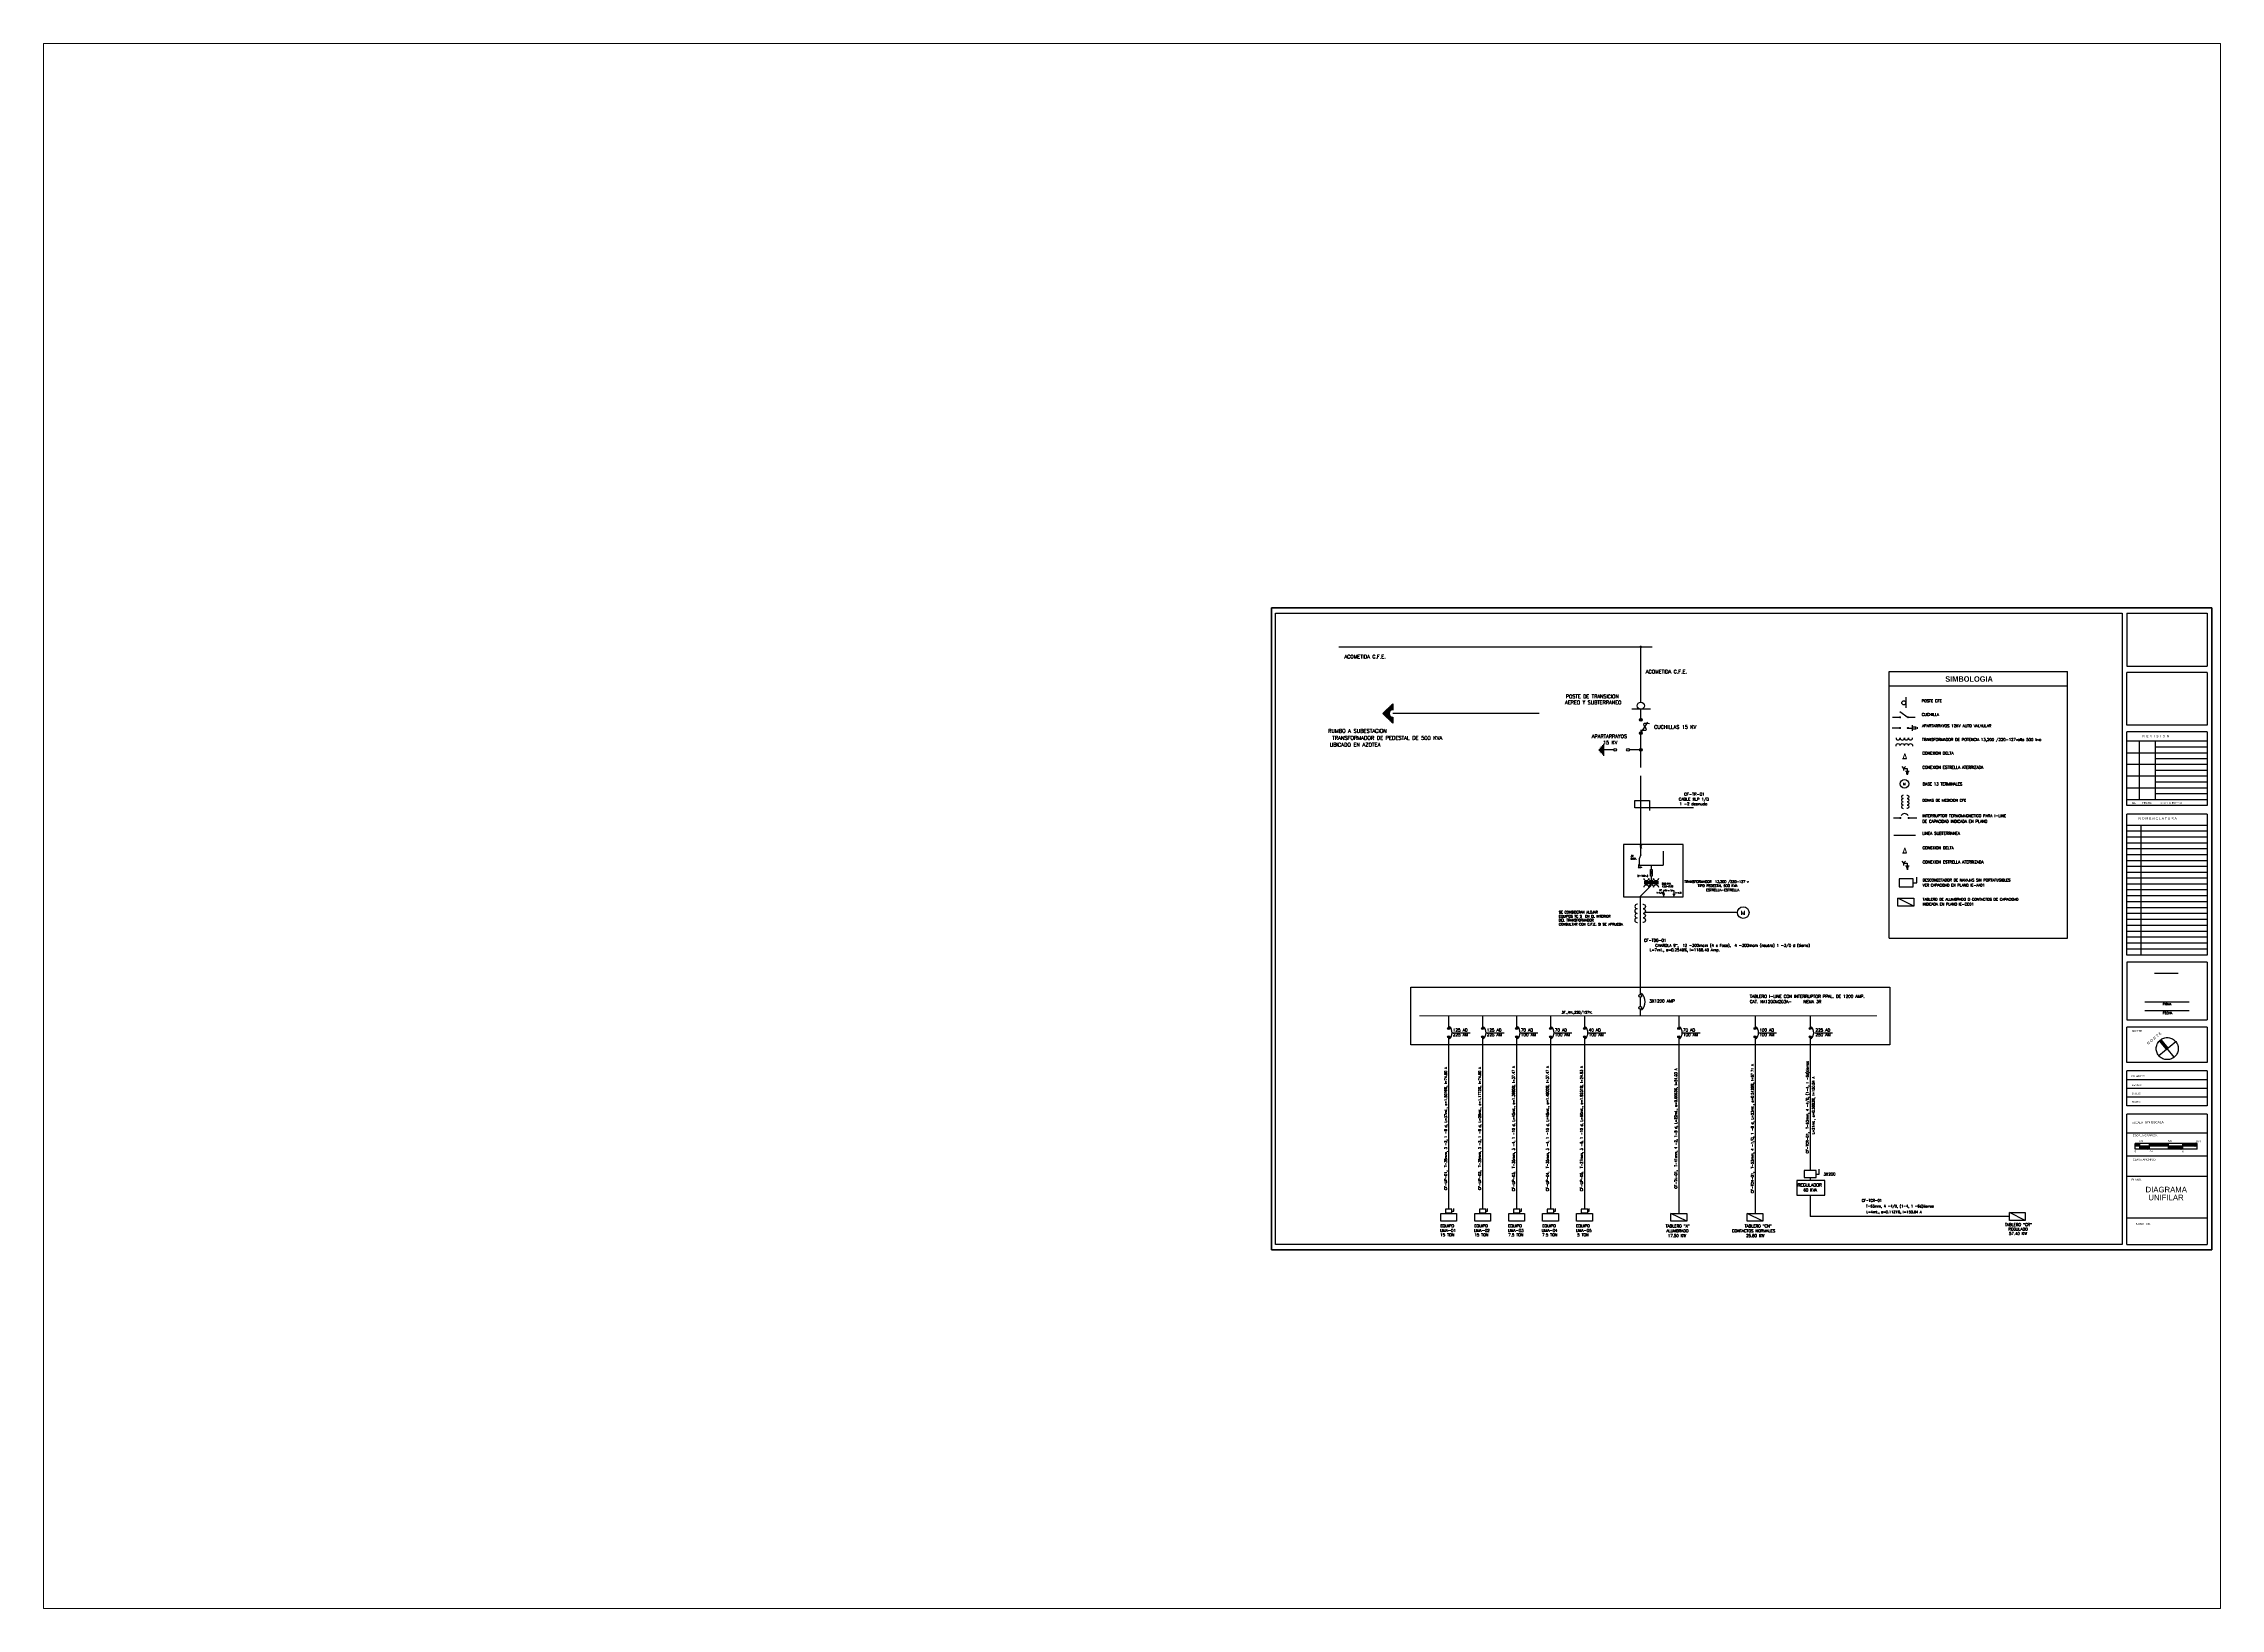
# Paper-space layout 'Layout1' of a CAD drawing. Header units: millimetres. Extents: x 1.1 to 9.94, y 0.79 to 7.14.
# The model-space entities are those that its viewports show. They can reach past a viewport. Long polylines and large blocks are cut down to what shows.
import ezdxf
from ezdxf.enums import TextEntityAlignment as Align

# ---------------------------------------------------------------- set-up
doc = ezdxf.new("R2010")
doc.units = ezdxf.units.MM
doc.header["$LTSCALE"] = 2.5
doc.header["$MEASUREMENT"] = 0
for name, pattern in [('DIVIDE', [31.75, 12.7, -6.35, 0, -6.35, 0, -6.35]), ('HIDDEN', [0.375, 0.25, -0.125]), ('HIDDEN2', [0.1875, 0.125, -0.0625])]:
    doc.linetypes.add(name, pattern=pattern)
doc.layers.get('0').update_dxf_attribs({"linetype": 'CONTINUOUS'})
for name, color, linetype in [('AJUSTES', 4, 'CONTINUOUS'), ('CABLEADO', 4, 'CONTINUOUS'), ('COTAS', 1, 'CONTINUOUS'), ('DIAGRAMA', 7, 'CONTINUOUS'), ('E-ACCE', 1, 'CONTINUOUS'), ('E-DIAG', 4, 'CONTINUOUS'), ('E-TEXDIA', 2, 'CONTINUOUS'), ('electrico', 3, 'CONTINUOUS'), ('TEX-INGLES', 5, 'CONTINUOUS'), ('TEXTO', 3, 'CONTINUOUS'), ('TEXTO EN INGLES', 1, 'CONTINUOUS'), ('TEXTO ESPAÑOL', 5, 'CONTINUOUS'), ('TRAYECTORIA', 7, 'CONTINUOUS')]:
    doc.layers.add(name, color=color, linetype=linetype)
doc.styles.add('A2', font='romans.shx', dxfattribs={"height": 200})
doc.styles.add('chicas', font='swissl.ttf', dxfattribs={"height": 0.085})
doc.styles.add('GRANDE', font='bold.shx', dxfattribs={"height": 0.005})
doc.styles.add('R100', font='SIMPLEX.shx', dxfattribs={"height": 0.0025})
doc.styles.add('R140', font='SIMPLEX.shx', dxfattribs={"height": 0.0038})
doc.styles.add('R200', font='SIMPLEX.shx', dxfattribs={"height": 0.005})
doc.styles.add('R80', font='SIMPLEX.shx', dxfattribs={"height": 0.002})
doc.styles.add('ROMANS', font='romans.shx', dxfattribs={"width": 0.8})
doc.styles.add('SOTREMI-1', font='romans.shx', dxfattribs={"height": 0.002})

# ---------------------------------------------------------------- blocks, each defined once
blk = doc.blocks.new('02D')
at = {"layer": 'E-ACCE'}
for centre in [(0, 0), (0, -0.006)]:
    blk.add_circle(centre, 0.00075, dxfattribs=at)
blk.add_arc((-0.0035, -0.003), 0.006, 314.5858, 45.4142, dxfattribs=at)
blk = doc.blocks.new('*U4')
at = {"layer": 'DIAGRAMA', "color": 6, "linetype": 'Continuous'}
for points in [[(-0.09, 0), (-0.08, -0.03), (-0.08, 0.03)], [(-0.08, 0.03), (-0.07, -0.05), (-0.07, 0.05)], [(-0.07, -0.05), (-0.08, 0.03), (-0.08, -0.03)], [(-0.07, 0.05), (-0.05, -0.07), (-0.05, 0.07)], [(-0.05, -0.07), (-0.07, 0.05), (-0.07, -0.05)], [(-0.05, 0.07), (-0.03, -0.08), (-0.03, 0.08)], [(-0.03, -0.08), (-0.05, 0.07), (-0.05, -0.07)], [(-0.03, 0.08), (0, -0.09), (0, 0.09)], [(0, -0.09), (-0.03, 0.08), (-0.03, -0.08)], [(0.03, -0.08), (0, 0.09), (0, -0.09)], [(0, 0.09), (0.03, -0.08), (0.03, 0.08)], [(0.05, -0.07), (0.03, 0.08), (0.03, -0.08)], [(0.03, 0.08), (0.05, -0.07), (0.05, 0.07)], [(0.07, -0.05), (0.05, 0.07), (0.05, -0.07)], [(0.05, 0.07), (0.07, -0.05), (0.07, 0.05)], [(0.08, -0.03), (0.07, 0.05), (0.07, -0.05)], [(0.07, 0.05), (0.08, -0.03), (0.08, 0.03)], [(0.09, 0), (0.08, 0.03), (0.08, -0.03)]]:
    blk.add_solid(points, dxfattribs=at)

msp = doc.modelspace()

# ---------------------------------------------------------------- hatches: boundary and pattern name
at = {"extrusion": (1.13462e-06, 6.57017e-07, 1)}
h = msp.add_hatch(dxfattribs=at)
h.set_pattern_fill('ANSI31', scale=0.084342, angle=39.083, style=0)
h.set_pattern_definition([(84.08302, (2424.757697, -1034.592624), (-0.0104865614, 0.0010868218), [])])
h.paths.add_polyline_path([(2452.14, -889.43), (2452.23, -889.37), (2451.87, -888.93, 0.047089), (2451.79, -888.99)])
h = msp.add_hatch()
h.set_pattern_fill('ANSI31', scale=0.153475, style=0)
h.set_pattern_definition([(45, (2311.190441, -876.6838), (-0.013565428, 0.013565428), [])])
h.paths.add_polyline_path([(2450.53, -894.44), (2450.77, -894.44), (2450.77, -894.29), (2450.53, -894.29)])
h = msp.add_hatch()
h.set_pattern_fill('ANSI31', scale=0.153475, style=0)
h.set_pattern_definition([(45, (2241.410278, -1007.07836), (-0.013565428, 0.013565428), [])])
h.paths.add_polyline_path([(2450.77, -894.44), (2450.77, -894.59), (2451.26, -894.59), (2451.26, -894.44)])
h.paths.add_polyline_path([(2451.26, -894.29), (2451.26, -894.44), (2452.25, -894.44), (2452.25, -894.29)])
h.paths.add_polyline_path([(2452.98, -894.59), (2452.98, -894.44), (2452.25, -894.44), (2452.25, -894.59)])
h.paths.add_polyline_path([(2453.72, -894.44), (2453.72, -894.29), (2452.98, -894.29), (2452.98, -894.44)])
at = {"layer": 'electrico', "linetype": 'Continuous'}
h = msp.add_hatch(dxfattribs=at)
h.set_pattern_fill('ANSI31', scale=0.35, angle=45, style=0)
h.set_pattern_definition([(90, (-7.208013, 2.73198), (-0.04375, 7e-18), [])])
h.paths.add_polyline_path([(2411.69, -872.1), (2412.19, -872.6), (2412.19, -872.29, -1), (2412.19, -871.92), (2412.19, -871.6)])

# ---------------------------------------------------------------- linework, layer by layer
at = {"color": 251, "linetype": 'Continuous', "lineweight": 35, "ltscale": 0.1}
for p, q in [((2454.48, -866.64), (2405.93, -866.64)), ((2405.93, -899.79), (2405.93, -866.64)), ((2454.48, -866.64), (2454.48, -899.79)), ((2405.93, -899.79), (2454.48, -899.79))]:
    msp.add_line(p, q, dxfattribs=at)
at = {"color": 12, "linetype": 'Continuous'}
for p, q in [((2406.14, -899.51), (2406.14, -866.92)), ((2406.14, -866.92), (2449.85, -866.92)), ((2449.85, -866.92), (2449.85, -899.51)), ((2449.85, -899.51), (2406.14, -899.51))]:
    msp.add_line(p, q, dxfattribs=at)
at = {"color": 1}
for p, q in [((2450.1, -866.92), (2450.1, -869.66)), ((2450.1, -866.92), (2454.25, -866.92)), ((2454.25, -866.92), (2454.25, -869.66)), ((2450.1, -869.66), (2454.25, -869.66)), ((2450.1, -899.51), (2454.25, -899.51))]:
    msp.add_line(p, q, dxfattribs=at)
at = {"color": 1, "linetype": 'Continuous'}
for p, q in [((2454.25, -869.99), (2450.1, -869.99)), ((2450.1, -872.7), (2450.1, -869.99)), ((2454.25, -869.99), (2454.25, -872.7)), ((2454.25, -872.7), (2450.1, -872.7)), ((2450.1, -876.85), (2450.1, -873.04)), ((2454.25, -873.04), (2450.1, -873.04)), ((2454.25, -873.04), (2454.25, -876.85)), ((2454.25, -876.85), (2450.1, -876.85)), ((2450.1, -884.57), (2450.1, -877.29)), ((2454.25, -877.29), (2450.1, -877.29)), ((2450.1, -878.29), (2450.1, -877.81)), ((2454.25, -877.29), (2454.25, -884.57)), ((2454.25, -877.81), (2454.25, -878.29)), ((2454.25, -884.57), (2450.1, -884.57)), ((2450.1, -890.12), (2450.1, -888.3)), ((2454.25, -888.3), (2450.1, -888.3)), ((2454.25, -888.3), (2454.25, -890.12)), ((2454.25, -890.12), (2450.1, -890.12)), ((2454.25, -890.55, 0.45), (2450.1, -890.55, 0.45)), ((2450.1, -892.36), (2450.1, -890.55)), ((2454.25, -890.55, -0.45), (2454.25, -892.36, -0.45)), ((2454.25, -892.36), (2450.1, -892.36)), ((2450.1, -898.16), (2450.1, -892.79)), ((2454.25, -892.79), (2450.1, -892.79)), ((2454.25, -892.79), (2454.25, -898.16)), ((2454.25, -898.16), (2450.1, -898.16)), ((2450.1, -899.51), (2450.1, -898.16)), ((2454.25, -898.16), (2454.25, -899.51))]:
    msp.add_line(p, q, dxfattribs=at)
at = {"color": 7, "linetype": 'Continuous'}
for p, q in [((2454.25, -873.53), (2450.1, -873.53)), ((2454.25, -874.14), (2450.1, -874.14)), ((2450.75, -876.55), (2450.75, -873.53)), ((2451.57, -876.55), (2451.57, -873.53)), ((2454.25, -873.84), (2451.57, -873.84)), ((2454.25, -874.44), (2451.57, -874.44)), ((2454.25, -874.74), (2450.1, -874.74)), ((2454.25, -875.34), (2450.1, -875.34)), ((2454.25, -875.04), (2451.57, -875.04)), ((2454.25, -875.95), (2450.1, -875.95)), ((2454.25, -876.55), (2450.1, -876.55)), ((2454.04, -876.55), (2450.26, -876.55)), ((2454.04, -876.55), (2450.26, -876.55)), ((2454.25, -875.65), (2451.57, -875.65)), ((2454.25, -876.25), (2451.57, -876.25)), ((2454.04, -876.55), (2451.57, -876.55)), ((2454.25, -877.88), (2450.1, -877.88)), ((2454.25, -878.18), (2450.1, -878.18)), ((2454.25, -878.49), (2450.1, -878.49)), ((2454.25, -878.79), (2450.1, -878.79)), ((2450.83, -884.57), (2450.83, -877.88)), ((2454.25, -879.09), (2450.1, -879.09)), ((2454.25, -879.39), (2450.1, -879.39)), ((2454.25, -879.7), (2450.1, -879.7)), ((2454.25, -880), (2450.1, -880)), ((2454.25, -880.3), (2450.1, -880.3)), ((2454.25, -880.6), (2450.1, -880.6)), ((2454.25, -880.91), (2450.1, -880.91)), ((2454.04, -880.3), (2450.26, -880.3)), ((2454.04, -880.6), (2450.26, -880.6)), ((2454.04, -880.91), (2450.26, -880.91)), ((2454.04, -880.91), (2450.26, -880.91)), ((2454.25, -881.21), (2450.1, -881.21)), ((2454.25, -881.52), (2450.1, -881.52)), ((2454.25, -881.82), (2450.1, -881.82)), ((2454.25, -882.13), (2450.1, -882.13)), ((2454.25, -882.43), (2450.1, -882.43)), ((2454.25, -882.74), (2450.1, -882.74)), ((2454.25, -883.04), (2450.1, -883.04)), ((2454.25, -883.35), (2450.1, -883.35)), ((2454.25, -883.65), (2450.1, -883.65)), ((2454.25, -883.96), (2450.1, -883.96)), ((2454.25, -884.27), (2450.1, -884.27)), ((2453.72, -894.29, 0), (2450.53, -894.29)), ((2450.53, -894.59), (2450.53, -894.29)), ((2453.72, -894.44, 0), (2450.53, -894.44)), ((2453.72, -894.59, 0), (2450.53, -894.59)), ((2450.77, -894.59, 0), (2450.77, -894.29, 0)), ((2451.26, -894.59, 0), (2451.26, -894.29, 0)), ((2452.25, -894.59, 0), (2452.25, -894.29, 0)), ((2452.98, -894.59, 0), (2452.98, -894.29, 0)), ((2453.72, -894.59, 0), (2453.72, -894.29, 0))]:
    msp.add_line(p, q, dxfattribs=at)
at = {"color": 7}
for p, q in [((2454.25, -884.93, -0.45), (2450.1, -884.93, -0.45)), ((2451.53, -885.51, -0.45), (2452.75, -885.51, -0.45)), ((2451.03, -886.98, -0.45), (2453.32, -886.98, -0.45)), ((2451.03, -887.44, -0.45), (2453.32, -887.44, -0.45))]:
    msp.add_line(p, q, dxfattribs=at)
for p, q in [((2450.1, -884.93, -0.45), (2450.1, -887.91, -0.45)), ((2454.25, -884.93, -0.45), (2454.25, -887.91, -0.45)), ((2450.1, -887.91, -0.45), (2454.25, -887.91, -0.45))]:
    msp.add_line(p, q)
at = {"color": 1, "linetype": 'DIVIDE', "extrusion": (1.13462e-06, 6.57017e-07, 1)}
for p, q in [((2451.74, -889.76, 0), (2452.63, -889.04, 0)), ((2452.54, -889.84, 0), (2452.18, -889.4, 0))]:
    msp.add_line(p, q, dxfattribs=at)
at = {"color": 1, "extrusion": (1.13462e-06, 6.57017e-07, 1)}
for p, q in [((2452.14, -889.43, 0), (2451.79, -888.99, 0)), ((2452.23, -889.37, 0), (2451.87, -888.93, 0))]:
    msp.add_line(p, q, dxfattribs=at)
at = {"color": 5, "linetype": 'Continuous'}
for p, q in [((2454.25, -891.01, 0.45), (2450.1, -891.01, 0.45)), ((2454.25, -891.46, 0.45), (2450.1, -891.46, 0.45)), ((2454.25, -891.91), (2450.1, -891.91)), ((2454.04, -891.46), (2450.26, -891.46)), ((2454.25, -893.77), (2450.1, -893.77)), ((2454.25, -894.95), (2450.1, -894.95)), ((2454.25, -896), (2450.1, -896))]:
    msp.add_line(p, q, dxfattribs=at)
at = {"color": 1, "linetype": 'DIVIDE', "extrusion": (1.13462e-06, 6.57017e-07, 1)}
msp.add_circle((2452.18, -889.4, 0), 0.569, dxfattribs=at)
at = {"layer": 'COTAS', "linetype": 'HIDDEN', "ltscale": 0.1}
msp.add_line((2409.41, -868.66), (2431.18, -868.66), dxfattribs=at)
at = {"layer": 'COTAS', "ltscale": 0.4}
for p, q in [((2424.7, -876.59), (2425.45, -876.59)), ((2424.7, -876.97), (2424.7, -876.59)), ((2425.45, -876.59), (2425.45, -877.11)), ((2427.72, -876.97), (2424.7, -876.97))]:
    msp.add_line(p, q, dxfattribs=at)
at = {"layer": 'DIAGRAMA'}
for p, q in [((2425, -871.52), (2425, -868.63)), ((2425, -872.5), (2425, -871.88))]:
    msp.add_line(p, q, dxfattribs=at)
at = {"layer": 'DIAGRAMA', "color": 3, "linetype": 'Continuous'}
msp.add_line((2425, -873.11), (2425.36, -872.55), dxfattribs=at)
at = {"layer": 'DIAGRAMA', "color": 3, "lineweight": -2}
for p, q in [((2422.86, -874.02), (2422.86, -873.95)), ((2422.92, -874.09), (2422.92, -873.88)), ((2422.98, -874.15), (2422.98, -873.81)), ((2423.04, -874.22), (2423.04, -873.74)), ((2423.1, -874.29), (2423.1, -873.67))]:
    msp.add_line(p, q, dxfattribs=at)
at = {"layer": 'DIAGRAMA', "lineweight": -2, "ltscale": 3}
for p, q in [((2423.6, -873.98), (2423.1, -873.98)), ((2424.92, -873.98), (2424.41, -873.98))]:
    msp.add_line(p, q, dxfattribs=at)
at = {"layer": 'DIAGRAMA', "linetype": 'HIDDEN', "ltscale": 0.75}
msp.add_line((2439.18, -878.39, -869.45), (2438.07, -878.39, -869.45), dxfattribs=at)
at = {"layer": 'DIAGRAMA', "color": 7, "linetype": 'Continuous', "lineweight": 25, "ltscale": 0.1}
for p, q in [((2439.1, -882.05), (2438.28, -881.64)), ((2427.37, -898.31), (2426.55, -897.91)), ((2431.31, -898.31), (2430.49, -897.91)), ((2444.85, -898.27), (2444.03, -897.86))]:
    msp.add_line(p, q, dxfattribs=at)
at = {"layer": 'DIAGRAMA', "color": 7, "linetype": 'Continuous', "ltscale": 0.1}
msp.add_line((2429.99, -882.38), (2425.2, -882.38), dxfattribs=at)
at = {"layer": 'DIAGRAMA', "color": 7, "linetype": 'Continuous', "lineweight": 25, "ltscale": 0.1}
for points in [[(2439.1, -881.64), (2439.1, -882.05), (2438.28, -882.05), (2438.28, -881.64)], [(2415.49, -897.91), (2415.49, -898.31), (2414.67, -898.31), (2414.67, -897.91)], [(2417.24, -897.91), (2417.24, -898.31), (2416.43, -898.31), (2416.43, -897.91)], [(2418.99, -897.91), (2418.99, -898.31), (2418.18, -898.31), (2418.18, -897.91)], [(2420.75, -897.91), (2420.75, -898.31), (2419.93, -898.31), (2419.93, -897.91)], [(2422.5, -897.91), (2422.5, -898.31), (2421.68, -898.31), (2421.68, -897.91)], [(2427.37, -897.91), (2427.37, -898.31), (2426.55, -898.31), (2426.55, -897.91)], [(2431.31, -897.91), (2431.31, -898.31), (2430.49, -898.31), (2430.49, -897.91)], [(2444.85, -897.86), (2444.85, -898.27), (2444.03, -898.27), (2444.03, -897.86)]]:
    msp.add_lwpolyline(points, close=True, dxfattribs=at)
at = {"layer": 'DIAGRAMA', "color": 3, "lineweight": -2}
for centre, radius in [((2425, -872.42), 0.0726), ((2425, -873.11), 0.0726), ((2425, -872.42), 0.0616), ((2425, -873.11), 0.0621), ((2423.68, -873.98), 0.0712), ((2424.34, -873.98), 0.0712)]:
    msp.add_circle(centre, radius, dxfattribs=at)
at = {"layer": 'DIAGRAMA', "color": 6, "lineweight": -2}
msp.add_circle((2425, -873.98), 0.0726, dxfattribs=at)
at = {"layer": 'DIAGRAMA', "color": 3, "linetype": 'Continuous'}
msp.add_spline([(2425.45, -872.64), (2425.14, -872.65), (2425.28, -872.94), (2424.99, -872.97)], degree=3, dxfattribs=at)
for points in [[(2424.92, -872.42), (2425.07, -872.4), (2424.93, -872.4)], [(2425.07, -872.4), (2424.92, -872.42), (2425.07, -872.42)], [(2424.93, -872.45), (2425.07, -872.42), (2424.92, -872.42)], [(2424.92, -873.11), (2425.07, -873.09), (2424.93, -873.09)], [(2425.07, -873.09), (2424.92, -873.11), (2425.07, -873.11)], [(2424.93, -873.14), (2425.07, -873.11), (2424.92, -873.11)], [(2424.93, -872.4), (2425.05, -872.38), (2424.94, -872.38)], [(2425.05, -872.38), (2424.93, -872.4), (2425.07, -872.4)], [(2425.07, -872.42), (2424.93, -872.45), (2425.07, -872.45)], [(2424.94, -872.47), (2425.07, -872.45), (2424.93, -872.45)], [(2424.93, -873.09), (2425.05, -873.07), (2424.94, -873.07)], [(2425.05, -873.07), (2424.93, -873.09), (2425.07, -873.09)], [(2425.07, -873.11), (2424.93, -873.14), (2425.07, -873.14)], [(2424.94, -873.16), (2425.07, -873.14), (2424.93, -873.14)], [(2424.94, -872.38), (2425.04, -872.36), (2424.95, -872.36)], [(2425.04, -872.36), (2424.94, -872.38), (2425.05, -872.38)], [(2425.07, -872.45), (2424.94, -872.47), (2425.05, -872.47)], [(2424.95, -872.48), (2425.05, -872.47), (2424.94, -872.47)], [(2424.94, -873.07), (2425.04, -873.06), (2424.95, -873.06)], [(2425.04, -873.06), (2424.94, -873.07), (2425.05, -873.07)], [(2425.07, -873.14), (2424.94, -873.16), (2425.05, -873.16)], [(2424.95, -873.17), (2425.05, -873.16), (2424.94, -873.16)], [(2424.95, -872.36), (2425.02, -872.35), (2424.97, -872.35)], [(2425.02, -872.35), (2424.95, -872.36), (2425.04, -872.36)], [(2425.05, -872.47), (2424.95, -872.48), (2425.04, -872.48)], [(2424.97, -872.49), (2425.04, -872.48), (2424.95, -872.48)], [(2424.95, -873.06), (2425.02, -873.05), (2424.97, -873.05)], [(2425.02, -873.05), (2424.95, -873.06), (2425.04, -873.06)], [(2425.05, -873.16), (2424.95, -873.17), (2425.04, -873.17)], [(2424.97, -873.18), (2425.04, -873.17), (2424.95, -873.17)], [(2425, -872.35), (2424.97, -872.35), (2425.02, -872.35)], [(2425.04, -872.48), (2424.97, -872.49), (2425.02, -872.49)], [(2425, -872.5), (2425.02, -872.49), (2424.97, -872.49)], [(2425, -873.04), (2424.97, -873.05), (2425.02, -873.05)], [(2425.04, -873.17), (2424.97, -873.18), (2425.02, -873.18)], [(2425, -873.19), (2425.02, -873.18), (2424.97, -873.18)]]:
    msp.add_solid(points, dxfattribs=at)
at = {"layer": 'E-ACCE', "linetype": 'HIDDEN', "ltscale": 0.5}
for p, q in [((2413.12, -886.22), (2437.86, -886.22)), ((2413.12, -889.2), (2413.12, -886.22)), ((2437.86, -886.22), (2437.86, -889.2)), ((2437.86, -889.2), (2413.12, -889.2))]:
    msp.add_line(p, q, dxfattribs=at)
at = {"layer": 'E-ACCE', "linetype": 'HIDDEN'}
msp.add_lwpolyline([(2424.1, -878.86), (2424.1, -881.57), (2427.18, -881.57), (2427.18, -878.86)], close=True, dxfattribs=at)
at = {"layer": 'E-ACCE', "color": 2}
for points in [[(2425.91, -880.62, -1), (2425.66, -880.62, -1), (2425.41, -880.62, -1), (2425.17, -880.62)], [(2425.17, -881.06, -1), (2425.41, -881.06, -1), (2425.66, -881.06, -1), (2425.91, -881.06, -1)]]:
    msp.add_lwpolyline(points, format="xyb", dxfattribs=at)
at = {"layer": 'E-ACCE'}
for points in [[(2425.91, -880.79), (2425.17, -880.79)], [(2425.91, -880.84), (2425.17, -880.84)], [(2425.91, -880.89), (2425.17, -880.89)]]:
    msp.add_lwpolyline(points, dxfattribs=at)
at = {"layer": 'E-ACCE', "color": 2}
msp.add_lwpolyline([(2425.58, -880.16), (2425.58, -880.49), (2425.5, -880.49), (2425.5, -880.16)], close=True, dxfattribs=at)
at = {"layer": 'E-ACCE', "const_width": 0.0601}
msp.add_lwpolyline([(2413.56, -887.71), (2437.2, -887.71)], dxfattribs=at)
at = {"layer": 'E-ACCE'}
msp.add_solid([(2425.5, -880.22), (2425.58, -880.22), (2425.5, -880.42), (2425.58, -880.42)], dxfattribs=at)
at = {"layer": 'E-DIAG'}
for p, q in [((2419.76, -872.1), (2412.19, -872.1)), ((2426.15, -879.2), (2426.15, -879.93)), ((2424.97, -881.54), (2424.97, -886.59)), ((2424.97, -886.74), (2424.97, -887.21)), ((2424.97, -887.37), (2424.97, -887.71))]:
    msp.add_line(p, q, dxfattribs=at)
at = {"layer": 'E-DIAG', "linetype": 'Continuous'}
msp.add_line((2444.03, -898.06), (2433.75, -898.06), dxfattribs=at)
at = {"layer": 'E-DIAG'}
for points in [[(2425.01, -879.39), (2424.92, -879.6), (2424.92, -879.93)], [(2424.92, -879.93), (2426.15, -879.93)], [(2425.54, -879.93), (2425.54, -880.16)], [(2425.54, -880.49), (2425.54, -880.74)], [(2415.08, -887.71), (2415.08, -888.36)], [(2416.83, -887.71), (2416.83, -888.36)], [(2418.59, -887.71), (2418.59, -888.36)], [(2420.34, -887.71), (2420.34, -888.36)], [(2422.09, -887.71), (2422.09, -888.36)], [(2426.96, -887.71), (2426.96, -888.36)], [(2430.9, -887.71), (2430.9, -888.36)], [(2433.75, -887.71), (2433.75, -888.36)], [(2415.08, -888.8), (2415.08, -897.69)], [(2416.83, -888.8), (2416.83, -897.69)], [(2418.59, -888.8), (2418.59, -897.69)], [(2420.34, -888.8), (2420.34, -897.69)], [(2422.09, -888.8), (2422.09, -897.69)], [(2426.96, -888.8), (2426.96, -897.91)], [(2430.9, -888.8), (2430.9, -897.91)], [(2433.75, -888.8), (2433.75, -895.7)], [(2433.75, -896.05), (2433.75, -896.2)], [(2422.09, -897.88), (2422.09, -897.91)], [(2433.75, -896.97), (2433.75, -898.06)]]:
    msp.add_lwpolyline(points, dxfattribs=at)
at = {"layer": 'E-TEXDIA', "color": 2}
for points in [[(2426.31, -881.29), (2426.31, -881.23), (2426.26, -881.2)], [(2426.31, -881.23), (2426.36, -881.2)], [(2426.59, -881.29), (2426.59, -881.23), (2426.54, -881.2)], [(2426.59, -881.23), (2426.64, -881.2)], [(2426.3, -881.23), (2426.18, -881.23), (2426.18, -881.43)], [(2426.39, -881.23), (2426.48, -881.23)], [(2426.59, -881.23), (2426.71, -881.23), (2426.71, -881.43)]]:
    msp.add_lwpolyline(points, dxfattribs=at)
at = {"layer": 'E-TEXDIA', "color": 1}
for points in [[(2426.24, -881.43), (2426.12, -881.43)], [(2426.22, -881.47), (2426.14, -881.47)], [(2426.2, -881.51), (2426.16, -881.51)], [(2426.65, -881.43), (2426.77, -881.43)], [(2426.67, -881.47), (2426.75, -881.47)], [(2426.69, -881.51), (2426.73, -881.51)]]:
    msp.add_lwpolyline(points, dxfattribs=at)
at = {"layer": 'electrico', "color": 7, "linetype": 'Continuous'}
for p, q in [((2412.19, -871.6), (2411.69, -872.1)), ((2412.19, -872.6), (2411.69, -872.1)), ((2412.19, -871.6), (2412.19, -871.92)), ((2412.19, -872.29), (2412.19, -872.6)), ((2438.34, -880.64), (2438.34, -881.05)), ((2439.06, -880.64), (2438.34, -880.64)), ((2438.34, -881.05), (2439.06, -881.05)), ((2439.06, -881.05), (2439.06, -880.64)), ((2439.06, -880.85), (2439.25, -880.85)), ((2439.25, -880.85), (2439.25, -880.55)), ((2433.44, -895.7), (2433.44, -896.05)), ((2434.05, -895.7), (2433.44, -895.7)), ((2434.05, -896.05), (2434.05, -895.7)), ((2434.21, -895.88), (2434.21, -895.62)), ((2433.44, -896.05), (2434.05, -896.05)), ((2434.05, -895.88), (2434.21, -895.88)), ((2414.91, -897.69), (2414.91, -897.88)), ((2415.25, -897.69), (2414.91, -897.69)), ((2414.91, -897.88), (2415.25, -897.88)), ((2415.25, -897.88), (2415.25, -897.69)), ((2415.25, -897.79), (2415.34, -897.79)), ((2415.34, -897.79), (2415.34, -897.65)), ((2416.67, -897.69), (2416.67, -897.88)), ((2417, -897.69), (2416.67, -897.69)), ((2416.67, -897.88), (2417, -897.88)), ((2417, -897.88), (2417, -897.69)), ((2417, -897.79), (2417.09, -897.79)), ((2417.09, -897.79), (2417.09, -897.65)), ((2418.42, -897.69), (2418.42, -897.88)), ((2418.75, -897.69), (2418.42, -897.69)), ((2418.42, -897.88), (2418.75, -897.88)), ((2418.75, -897.88), (2418.75, -897.69)), ((2418.75, -897.79), (2418.84, -897.79)), ((2418.84, -897.79), (2418.84, -897.65)), ((2420.17, -897.69), (2420.17, -897.88)), ((2420.51, -897.69), (2420.17, -897.69)), ((2420.17, -897.88), (2420.51, -897.88)), ((2420.51, -897.88), (2420.51, -897.69)), ((2420.51, -897.79), (2420.59, -897.79)), ((2420.59, -897.79), (2420.59, -897.65)), ((2421.92, -897.69), (2421.92, -897.88)), ((2422.26, -897.69), (2421.92, -897.69)), ((2421.92, -897.88), (2422.26, -897.88)), ((2422.26, -897.88), (2422.26, -897.69)), ((2422.26, -897.79), (2422.34, -897.79)), ((2422.34, -897.79), (2422.34, -897.65))]:
    msp.add_line(p, q, dxfattribs=at)
at = {"layer": 'electrico'}
for p, q in [((2425.51, -871.88), (2424.54, -871.88)), ((2438.68, -871.26, -869.45), (2438.68, -871.81, -869.45)), ((2438.47, -874.83, -869.45), (2438.57, -874.94, -869.45)), ((2438.57, -874.94, -869.45), (2438.66, -874.83, -869.45)), ((2438.57, -874.94, -869.45), (2438.76, -874.94, -869.45)), ((2438.57, -874.94, -869.45), (2438.57, -875.05, -869.45)), ((2438.66, -875.08, -869.45), (2438.86, -875.08, -869.45)), ((2438.7, -875.14, -869.45), (2438.82, -875.14, -869.45)), ((2438.71, -875.19, -869.45), (2438.81, -875.19, -869.45)), ((2438.73, -875.24, -869.45), (2438.79, -875.24, -869.45)), ((2438.76, -874.94, -869.45), (2438.76, -875.08, -869.45)), ((2438.48, -879.72, -869.45), (2438.57, -879.83, -869.45)), ((2438.57, -879.83, -869.45), (2438.67, -879.72, -869.45)), ((2438.57, -879.83, -869.45), (2438.76, -879.83, -869.45)), ((2438.57, -879.83, -869.45), (2438.57, -879.94, -869.45)), ((2438.67, -879.97, -869.45), (2438.86, -879.97, -869.45)), ((2438.7, -880.02, -869.45), (2438.83, -880.02, -869.45)), ((2438.72, -880.07, -869.45), (2438.81, -880.07, -869.45)), ((2438.76, -879.83, -869.45), (2438.76, -879.97, -869.45)), ((2438.73, -880.13, -869.45), (2438.8, -880.13, -869.45))]:
    msp.add_line(p, q, dxfattribs=at)
at = {"layer": 'electrico', "color": 1}
for p, q in [((2438.37, -871.99, -869.45), (2438.8, -872.3, -869.45)), ((2438.79, -872.85, -869.45), (2439.02, -872.85, -869.45)), ((2439.02, -872.7, -869.45), (2439.02, -873, -869.45)), ((2439.1, -872.75, -869.45), (2439.1, -872.95, -869.45)), ((2439.18, -872.77, -869.45), (2439.18, -872.93, -869.45)), ((2439.27, -872.8, -869.45), (2439.27, -872.9, -869.45)), ((2438.61, -873.36, -869.45), (2438.61, -873.35, -869.45)), ((2438.61, -873.7, -869.45), (2438.61, -873.71, -869.45)), ((2438.82, -873.36, -869.45), (2438.82, -873.35, -869.45)), ((2438.82, -873.7, -869.45), (2438.82, -873.71, -869.45))]:
    msp.add_line(p, q, dxfattribs=at)
at = {"layer": 'electrico', "color": 4, "linetype": 'Continuous'}
for p, q in [((2425.53, -880.98), (2424.97, -881.54)), ((2415.27, -888.58), (2416.19, -888.58)), ((2417.02, -888.58), (2417.94, -888.58)), ((2418.77, -888.58), (2419.69, -888.58)), ((2420.52, -888.58), (2421.44, -888.58)), ((2422.27, -888.58), (2423.19, -888.58)), ((2427.14, -888.58), (2428.06, -888.58)), ((2431.08, -888.58), (2432, -888.58)), ((2433.98, -888.58), (2434.9, -888.58))]:
    msp.add_line(p, q, dxfattribs=at)
at = {"layer": 'electrico', "color": 0, "linetype": 'Continuous'}
for p, q in [((2433.06, -896.2), (2433.06, -896.97)), ((2434.51, -896.2), (2433.06, -896.2)), ((2434.51, -896.97), (2434.51, -896.2)), ((2433.06, -896.97), (2434.51, -896.97))]:
    msp.add_line(p, q, dxfattribs=at)
at = {"layer": 'electrico', "const_width": 0.0638}
msp.add_lwpolyline([(2424.96, -868.66, 1), (2425.03, -868.66, 1)], format="xyb", close=True, dxfattribs=at)
at = {"layer": 'electrico', "color": 1, "const_width": 0.0534, "elevation": -869.45}
for points in [[(2438.39, -872.27, 1), (2438.39, -872.32, 1)], [(2438.38, -872.82, 1), (2438.38, -872.88, 1)], [(2438.79, -872.82, 1), (2438.79, -872.88, 1)], [(2438.8, -872.27, 1), (2438.8, -872.32, 1)]]:
    msp.add_lwpolyline(points, format="xyb", close=True, dxfattribs=at)
at = {"layer": 'electrico', "color": 1, "elevation": -869.45}
for points in [[(2438.18, -873.35), (2438.18, -873.36, 1), (2438.39, -873.36, 1), (2438.61, -873.36, 1), (2438.82, -873.36, 1), (2439.03, -873.36), (2439.03, -873.35)], [(2438.18, -873.78), (2438.18, -873.76, -1), (2438.39, -873.76, -1), (2438.61, -873.76, -1), (2438.82, -873.76, -1), (2439.03, -873.76), (2439.03, -873.78)]]:
    msp.add_lwpolyline(points, format="xyb", dxfattribs=at)
at = {"layer": 'electrico', "elevation": -869.45}
for points in [[(2438.55, -876.32), (2438.54, -876.32, 1), (2438.54, -876.49, 1), (2438.54, -876.66, 1), (2438.54, -876.83, 1), (2438.54, -877), (2438.55, -877)], [(2438.74, -876.32), (2438.76, -876.32, -1), (2438.76, -876.49, -1), (2438.76, -876.66, -1), (2438.76, -876.83, -1), (2438.76, -877), (2438.74, -877)]]:
    msp.add_lwpolyline(points, format="xyb", dxfattribs=at)
at = {"layer": 'electrico', "color": 3, "const_width": 0.0534, "elevation": -869.45}
for points in [[(2438.4, -877.47, -1), (2438.4, -877.52, -1)], [(2438.83, -877.47, -1), (2438.83, -877.52, -1)]]:
    msp.add_lwpolyline(points, format="xyb", close=True, dxfattribs=at)
at = {"layer": 'electrico'}
for points in [[(2424.83, -881.95), (2424.81, -881.95, 1), (2424.81, -882.18, 1), (2424.81, -882.42, 1), (2424.81, -882.65, 1), (2424.81, -882.89), (2424.83, -882.89)], [(2425.1, -881.95), (2425.12, -881.95, -1), (2425.12, -882.18, -1), (2425.12, -882.42, -1), (2425.12, -882.65, -1), (2425.12, -882.89), (2425.1, -882.89)]]:
    msp.add_lwpolyline(points, format="xyb", dxfattribs=at)
for centre, radius in [((2425, -871.7), 0.184), ((2438.58, -871.55, -869.45), 0.103), ((2438.62, -875.73, -869.45), 0.219), ((2430.29, -882.38), 0.301)]:
    msp.add_circle(centre, radius, dxfattribs=at)
at = {"layer": 'electrico', "color": 7, "linetype": 'Continuous'}
msp.add_arc((2412.19, -872.1), 0.185, 90, 270, dxfattribs=at)
at = {"layer": 'electrico', "color": 3}
msp.add_arc((2438.62, -877.48, -869.45), 0.211, 32.4547, 147.5453, dxfattribs=at)
at = {"layer": 'TEX-INGLES', "color": 1}
for p, q in [((2438.51, -874.42, -869.45), (2438.72, -874.42, -869.45)), ((2438.52, -879.3, -869.45), (2438.72, -879.3, -869.45))]:
    msp.add_line(p, q, dxfattribs=at)
at = {"layer": 'TEXTO', "color": 46}
for p, q in [((2437.83, -869.93, -869.45), (2447.04, -869.93, -869.45)), ((2437.83, -883.69, -869.45), (2437.83, -869.93, -869.45)), ((2447.04, -883.69, -869.45), (2447.04, -869.93, -869.45)), ((2437.83, -870.68, -869.45), (2447.04, -870.68, -869.45)), ((2437.83, -883.69, -869.45), (2447.04, -883.69, -869.45))]:
    msp.add_line(p, q, dxfattribs=at)
at = {"layer": 'TRAYECTORIA', "linetype": 'HIDDEN2', "ltscale": 35}
msp.add_line((2425, -872.5), (2425, -872.12), dxfattribs=at)
at = {"layer": 'TRAYECTORIA', "linetype": 'HIDDEN', "ltscale": 0.8}
for p, q in [((2425, -874.88), (2425, -873.19)), ((2425.01, -879.39), (2425.01, -875.32))]:
    msp.add_line(p, q, dxfattribs=at)
at = {"layer": 'TRAYECTORIA', "color": 1}
for p, q in [((2438.38, -872.85, -869.45), (2437.98, -872.85, -869.45)), ((2438.39, -872.3, -869.45), (2437.99, -872.3, -869.45)), ((2439.17, -872.3, -869.45), (2438.77, -872.3, -869.45))]:
    msp.add_line(p, q, dxfattribs=at)
at = {"layer": 'TRAYECTORIA', "color": 3}
for p, q in [((2438.05, -877.49, -869.45), (2438.4, -877.49, -869.45)), ((2438.83, -877.49, -869.45), (2439.26, -877.49, -869.45))]:
    msp.add_line(p, q, dxfattribs=at)
at = {"layer": 'TRAYECTORIA', "color": 7, "linetype": 'Continuous', "lineweight": 35, "ltscale": 0.1}
for points in [[(2424.96, -878.92), (2425.01, -878.97), (2425.06, -878.92)], [(2424.96, -879.01), (2425.01, -879.06), (2425.06, -879.01)]]:
    msp.add_lwpolyline(points, dxfattribs=at)

# ---------------------------------------------------------------- block references
at = {"layer": 'DIAGRAMA', "color": 6, "linetype": 'Continuous', "xscale": 0.8326530612248462, "yscale": 0.8326530612248462, "zscale": 0.83265306122449, "rotation": 90}
msp.add_blockref('*U4', (2425, -873.98), dxfattribs=at)
at = {"layer": 'E-ACCE'}
for p, xscale, yscale, zscale in [((2424.97, -886.67), 103.4745857348166, 103.4745857348166, 103.4745857348166), ((2415.08, -888.36), 72.43221001437162, 72.43221001437162, 72.43221001437162), ((2416.83, -888.36), 72.43221001437162, 72.43221001437162, 72.43221001437162), ((2418.59, -888.36), 72.43221001437162, 72.43221001437162, 72.43221001437162), ((2420.34, -888.36), 72.43221001437162, 72.43221001437162, 72.43221001437162), ((2422.09, -888.36), 72.43221001437162, 72.43221001437162, 72.43221001437162), ((2426.96, -888.36), 72.43221001437162, 72.43221001437162, 72.43221001437162), ((2430.9, -888.36), 72.43221001437162, 72.43221001437162, 72.43221001437162), ((2433.75, -888.36), 72.43221001437162, 72.43221001437162, 72.43221001437162)]:
    msp.add_blockref('02D', p, dxfattribs=dict(at, xscale=xscale, yscale=yscale, zscale=zscale))

# ---------------------------------------------------------------- texts
at = {"color": 7, "linetype": 'Continuous'}
for s, height, style, p in [('R  E  V  I  S  I  O  N', 0.1133, 'chicas', (2450.9, -873.33)), ('No.', 0.103, 'chicas', (2450.35, -876.77)), ('FECHA', 0.103, 'chicas', (2450.89, -876.77)), ('C O N C E P T O ', 0.103, 'chicas', (2451.84, -876.77)), ('N O M E N C L A T U R A', 0.1236, 'chicas', (2450.7, -877.58)), ('FIRMA', 0.113, 'ROMANS', (2451.96, -887.16, -0.45)), ('FECHA', 0.113, 'ROMANS', (2451.96, -887.62, -0.45)), ('NORTE', 0.103, 'chicas', (2450.37, -888.54)), ('COLABORO:', 0.0875, 'chicas', (2450.32, -890.87, 214.62)), ('REVISO:', 0.0875, 'chicas', (2450.36, -891.33, 214.62)), ('FECHA:', 0.0875, 'chicas', (2450.35, -892.19, 214.62)), ('DIBUJO:', 0.0875, 'chicas', (2450.36, -891.76, 214.62)), ('ESCALA', 0.103, 'chicas', (2450.36, -893.27)), ('SIN ESCALA', 0.118, 'chicas', (2451.03, -893.26, 1092.2)), ('ESCALA GRAFICA:', 0.103, 'chicas', (2450.4, -893.93)), ('0', 0.0976, 'chicas', (2450.5, -894.75)), ('0.8', 0.0976, 'chicas', (2450.73, -894.22)), ('2.4', 0.0976, 'chicas', (2451.26, -894.74, 0)), ('5.6', 0.0976, 'chicas', (2452.22, -894.22, 0)), ('8', 0.0976, 'chicas', (2452.94, -894.76, 0)), ('10.4', 0.0976, 'chicas', (2453.64, -894.23, 0)), ('CLAVE ARCHIVO:', 0.103, 'chicas', (2450.4, -895.18)), ('PLANO:', 0.103, 'chicas', (2450.34, -896.22)), ('PLANO   No.', 0.103, 'chicas', (2450.5, -898.5))]:
    msp.add_text(s, height=height, dxfattribs=dict(at, style=style)).set_placement(p)
at = {"color": 5, "extrusion": (1.13462e-06, 6.57017e-07, 1), "style": 'chicas'}
msp.add_text('N O R T E', height=0.142, rotation=39.083, dxfattribs=at).set_placement((2451.2, -889.21, 0))
at = {"color": 5, "linetype": 'Continuous', "style": 'chicas'}
for s, p in [('DIAGRAMA', (2452.13, -896.82, -144.86)), ('UNIFILAR', (2452.12, -897.23, -144.86))]:
    msp.add_text(s, height=0.287, dxfattribs=at).set_placement(p, align=Align.CENTER)
at = {"layer": 'AJUSTES', "style": 'SOTREMI-1'}
for s, height, p in [('ACOMETIDA C.F.E.', 0.1832, (2409.7, -869.26)), ('ACOMETIDA C.F.E.', 0.1832, (2425.26, -870.03)), ('AEREO Y SUBTERRANEO', 0.1832, (2421.09, -871.62)), ('POSTE DE TRANSICION', 0.1832, (2421.13, -871.31)), ('APARTARRAYOS', 0.1832, (2422.47, -873.37)), ('CUCHILLAS 15 KV', 0.1832, (2425.69, -872.89)), ('15 KV', 0.183, (2423.05, -873.69)), ('CABLE XLP 1/0', 0.1465, (2426.96, -876.6)), ('1 -2 desnudo ', 0.1465, (2427, -876.84)), ('CF-TR-01', 0.147, (2427.24, -876.34))]:
    msp.add_text(s, height=height, dxfattribs=at).set_placement(p)
at = {"layer": 'CABLEADO', "style": 'SOTREMI-1'}
for s, height, p in [('REGULADOR', 0.16, (2433.1, -896.52)), ('60 KVA', 0.144, (2433.4, -896.77)), ('UMA-01', 0.145, (2414.64, -898.86)), (' EQUIPO ', 0.145, (2414.55, -898.62)), ('15 TON', 0.145, (2414.65, -899.09)), ('UMA-02', 0.145, (2416.39, -898.86)), (' EQUIPO ', 0.145, (2416.3, -898.62)), ('15 TON', 0.145, (2416.41, -899.09)), ('UMA-03', 0.145, (2418.14, -898.86)), (' EQUIPO ', 0.145, (2418.05, -898.62)), ('7.5 TON', 0.145, (2418.16, -899.09)), ('UMA-04', 0.145, (2419.89, -898.86)), (' EQUIPO ', 0.145, (2419.81, -898.62)), ('7.5 TON', 0.145, (2419.91, -899.09)), ('UMA-05', 0.145, (2421.65, -898.86)), (' EQUIPO ', 0.145, (2421.56, -898.62)), ('5 TON', 0.145, (2421.72, -899.09)), ('TABLERO "A"', 0.1454, (2426.28, -898.63)), ('ALUMBRADO ', 0.145, (2426.32, -898.88)), ('17.50 KW', 0.145, (2426.4, -899.13)), ('CONTACTOS NORMALES', 0.1454, (2429.71, -898.88)), ('TABLERO "CN"', 0.1454, (2430.36, -898.63)), ('25.80 KW', 0.145, (2430.44, -899.13)), ('TABLERO "CR"', 0.1454, (2443.8, -898.56)), ('REGULADO', 0.145, (2443.98, -898.79)), ('57.40 KW', 0.145, (2444.01, -899.02))]:
    msp.add_text(s, height=height, dxfattribs=at).set_placement(p)
at = {"layer": 'E-TEXDIA', "style": 'R100'}
for s, height, p in [('RUMBO A SUBESTACION', 0.1917, (2410.37, -873)), ('TRANSFORMADOR DE PEDESTAL DE 500 KVA', 0.1917, (2411.91, -873.36)), ('UBICADO EN AZOTEA', 0.1917, (2410.25, -873.71)), ('CF-TDG-01', 0.141, (2425.74, -883.81)), (' L=7mt., e=0.2549%, I=1166.40 Amp.', 0.1406, (2427.22, -884.33)), ('CHAROLA 9",  12 -300mcm (4 x Fase),  4 -300mcm (neutro) 1 -3/0 d (tierra)', 0.1406, (2429.74, -884.08)), ('CF-TCR-01', 0.128, (2436.93, -897.24)), ('T-63mm, 4 -4/0, (1-4, 1 -6d)tierras ', 0.1278, (2438.42, -897.54)), (' L=4mt., e=0.1121%, I=150.64 A', 0.1278, (2438.03, -897.85))]:
    msp.add_text(s, height=height, dxfattribs=at).set_placement(p, align=Align.MIDDLE)
at = {"layer": 'E-TEXDIA', "style": 'R80'}
for s, height, p in [('3P.', 0.0818, (2424.48, -879.5)), ('200A.', 0.0818, (2424.48, -879.64)), ('3P.', 0.0606, (2424.86, -879.97, 293.96)), ('200A.', 0.0606, (2424.86, -880.07, 293.96)), ('(f-125A.)', 0.0818, (2424.83, -880.52)), ('3F.', 0.0818, (2425.95, -881.26)), ('500 KVA.', 0.0818, (2426.09, -880.93)), ('13.2-2.20', 0.0818, (2426.09, -881.07)), ('1-4/0', 0.0695, (2425.81, -881.39)), ('1-4/0', 0.0695, (2426.78, -881.39))]:
    msp.add_text(s, height=height, dxfattribs=at).set_placement(p)
at = {"layer": 'E-TEXDIA', "color": 4}
for s, height, style, p in [('TRANSFORMADOR  13,200 /220-127 v', 0.1245, 'R200', (2427.25, -880.84)), ('TIPO PEDESTAL 500 KVA', 0.1245, 'R200', (2427.94, -881.05)), ('ESTRELLA-ESTRELLA', 0.1245, 'R200', (2428.37, -881.27)), ('SE CONSIDERAN ALOJAR ', 0.1245, 'R200', (2420.77, -882.42)), ('CONSULTAR CON C.F.E. SI SE APRUEBA', 0.1245, 'R200', (2420.77, -883.04)), ('EQUIPOS TC S  EN EL INTERIOR', 0.1245, 'R200', (2420.77, -882.63)), ('DEL TRANSFORMADOR', 0.1245, 'R200', (2420.77, -882.83)), ('TABLERO I-LINE CON INTERRUPTOR PPAL. DE 1200 AMP.', 0.1537, 'R200', (2430.63, -886.78)), ('3F.,4H.,220/127V.', 0.1273, 'R140', (2420.91, -887.59)), ('3X1200 AMP', 0.154, 'R200', (2425.44, -887.02)), ('CAT. NA1200M203A-   ', 0.1537, 'R200', (2430.63, -887.05)), ('NEMA 3R', 0.154, 'R200', (2433.4, -887.05)), ('225 AM', 0.154, 'R200', (2415.3, -888.76)), ('125 AD', 0.154, 'R200', (2415.3, -888.52)), ('225 AM', 0.154, 'R200', (2417.05, -888.76)), ('125 AD', 0.154, 'R200', (2417.05, -888.52)), ('70 AD', 0.154, 'R200', (2418.81, -888.52)), ('100 AM', 0.154, 'R200', (2418.81, -888.76)), ('70 AD', 0.154, 'R200', (2420.56, -888.52)), ('100 AM', 0.154, 'R200', (2420.56, -888.76)), ('40 AD', 0.154, 'R200', (2422.31, -888.52)), ('100 AM', 0.154, 'R200', (2422.31, -888.76)), ('70 AD', 0.154, 'R200', (2427.18, -888.52)), ('100 AM', 0.154, 'R200', (2427.18, -888.76)), ('100 AD', 0.154, 'R200', (2431.12, -888.52)), ('100 AM', 0.154, 'R200', (2431.12, -888.76)), ('225 AD', 0.154, 'R200', (2434.02, -888.52)), ('250 AM', 0.154, 'R200', (2434.02, -888.76))]:
    msp.add_text(s, height=height, dxfattribs=dict(at, style=style)).set_placement(p)
at = {"layer": 'E-TEXDIA', "style": 'R100'}
for s, p in [('CF-TCR-01,  T-63mm, 4 -4/0, (1-4, 1 -6d)tierras ', (2433.61, -892.38)), ('CF-UP-01,  T-35mm, 3 -2, 1 -8 d, L=37mt., e=1.5019%, I=74.80 A', (2414.95, -893.53)), ('CF-UP-02,  T-35mm, 3 -2, 1 -8 d, L=29mt., e=1.1772%, I=74.80 A', (2416.7, -893.53)), ('CF-UP-03,  T-35mm, 3 -4, 1 -10 d, L=45mt., e=1.3685%, I=37.47 A', (2418.45, -893.53)), ('CF-UP-04,  T-35mm, 3 -4, 1 -10 d, L=49mt., e=1.4902%, I=37.47 A', (2420.2, -893.53)), ('CF-UP-05,  T-27mm, 3 -6, 1 -10 d, L=60mt., e=1.9231%, I=24.93 A', (2421.96, -893.53)), ('CF-TA-01,  T-41mm, 4 -2, 1-8 d, L=22mt., e=0.6093%, I=51.03 A', (2426.83, -893.53)), ('CF-TCN-01,  T-53mm, 4 -1/0, 1 -8 d, L=23mt., e=0.5128%, I=67.71 A', (2430.77, -893.53)), (' L=21mt., e=0.5883%, I=150.64 A', (2433.93, -892.38))]:
    msp.add_text(s, height=0.1278, rotation=90, dxfattribs=at).set_placement(p, align=Align.MIDDLE)
at = {"layer": 'TEX-INGLES', "color": 1, "style": 'A2'}
for p in [(2438.73, -874.16, -869.45), (2438.73, -879.04, -869.45)]:
    msp.add_text('V', height=0.259, rotation=180, dxfattribs=at).set_placement(p)
at = {"layer": 'TEXTO EN INGLES', "color": 7, "style": 'GRANDE'}
msp.add_text('SIMBOLOGIA', height=0.285, dxfattribs=at).set_placement((2441.95, -870.32, -869.45), align=Align.MIDDLE)
at = {"layer": 'TEXTO ESPAÑOL', "color": 3, "style": 'ROMANS'}
for s, height, p in [('POSTE CFE', 0.142, (2439.5, -871.52, -869.45)), ('CUCHILLA', 0.142, (2439.51, -872.22, -869.45)), ('APARTARRAYOS 12KV AUTO VALVULAR', 0.1425, (2439.52, -872.81, -869.45)), ('TRANSFORMADOR DE POTENCIA 13,200 /220-127volts 500 kva', 0.1425, (2439.52, -873.52, -869.45)), ('CONEXION DELTA', 0.1425, (2439.54, -874.22, -869.45)), ('CONEXION ESTRELLA ATERRIZADA', 0.1425, (2439.54, -874.95, -869.45)), ('DONAS DE MEDICION CFE', 0.134, (2439.54, -876.65, -869.45)), ('BASE 13 TERMINALES', 0.1425, (2439.56, -875.81, -869.45)), ('INTERRUPTOR TERMOMAGNETICO PARA I-LINE ', 0.1425, (2439.54, -877.45, -869.45)), ('DE CAPACIDAD INDICADA EN PLANO', 0.1425, (2439.54, -877.74, -869.45)), ('LINEA SUBTERRANEA', 0.1425, (2439.54, -878.36, -869.45)), ('CONEXION DELTA', 0.1425, (2439.55, -879.11, -869.45)), ('CONEXION ESTRELLA ATERRIZADA', 0.1425, (2439.55, -879.84, -869.45)), ('VER CAPACIDAD EN PLANO IE-AA01', 0.134, (2439.55, -881.03, -869.45)), ('DESCONECTADOR DE NAVAJAS SIN PORTAFUSIBLES ', 0.134, (2439.55, -880.77, -869.45)), ('TABLERO DE ALUMBRADO O CONTACTOS DE CAPACIDAD', 0.134, (2439.55, -881.76, -869.45)), ('INDICADA EN PLANO IE-CC01', 0.134, (2439.55, -882.01, -869.45))]:
    msp.add_text(s, height=height, dxfattribs=at).set_placement(p)
at = {"layer": 'TEXTO ESPAÑOL', "style": 'ROMANS'}
msp.add_text('M', height=0.128, dxfattribs=at).set_placement((2438.54, -875.8, -869.45))
at = {"layer": 'TEXTO ESPAÑOL', "color": 2, "style": 'ROMANS'}
msp.add_text('M', height=0.211, dxfattribs=at).set_placement((2430.17, -882.49))
at = {"layer": 'TEXTO ESPAÑOL', "color": 4, "style": 'ROMANS'}
msp.add_text('3X200', height=0.142, dxfattribs=at).set_placement((2434.44, -895.95, -869.45))

psp = doc.layouts.get("Layout1")

# ---------------------------------------------------------------- viewports
at = {"layer": '0', "color": 3, "linetype": 'Continuous'}
psp.add_viewport(center=(5.5219, 3.9688), size=(8.835, 6.35), view_center_point=(2398.7311, -877.9075), view_height=80.784025, dxfattribs=at)

doc.saveas('drawing.dxf')
